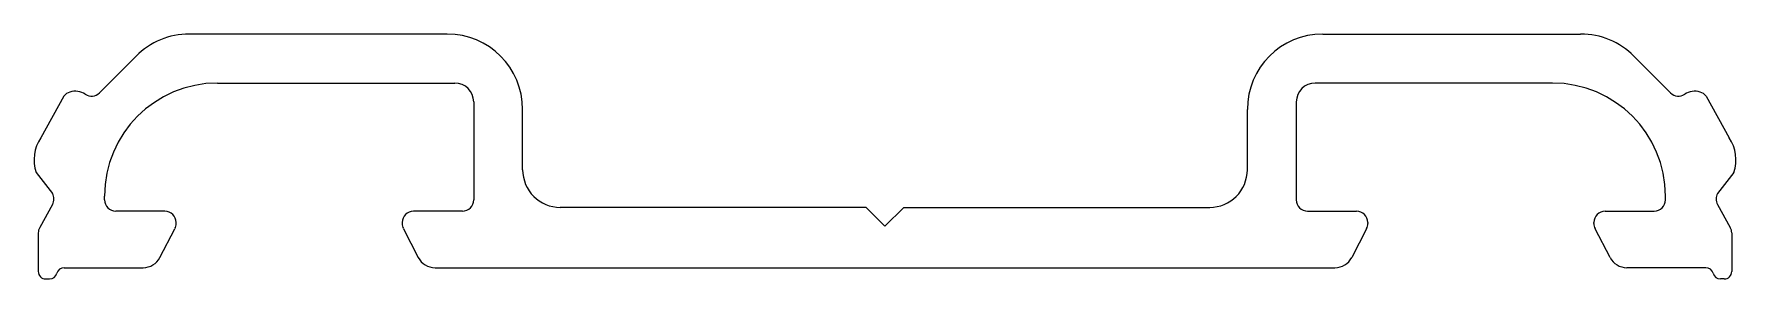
# Model space of a CAD drawing. Extents: x 697.2 to 742.4, y 640.5 to 647.
import ezdxf

# ---------------------------------------------------------------- set-up
doc = ezdxf.new("R2010")
doc.units = 0
doc.layers.get('0').update_dxf_attribs({"linetype": 'CONTINUOUS'})

msp = doc.modelspace()

# ---------------------------------------------------------------- linework, layer by layer
for p, q in [((708.165, 646.995), (701.317, 646.995)), ((731.402, 646.995), (738.25, 646.995)), ((699.903, 646.41), (698.929, 645.436)), ((739.664, 646.41), (740.638, 645.436)), ((702.065, 645.695), (708.365, 645.695)), ((737.502, 645.695), (731.202, 645.695)), ((697.987, 645.347), (697.378, 644.238)), ((708.865, 645.195), (708.865, 642.595)), ((730.702, 645.195), (730.702, 642.595)), ((741.58, 645.347), (742.189, 644.238)), ((710.165, 643.395), (710.165, 644.995)), ((729.402, 643.395), (729.402, 644.995)), ((697.253, 643.323), (697.683, 642.767)), ((742.314, 643.323), (741.884, 642.767)), ((697.684, 642.475), (697.345, 641.862)), ((699.065, 642.595), (699.065, 642.695)), ((740.502, 642.595), (740.502, 642.695)), ((741.883, 642.475), (742.222, 641.862)), ((700.665, 642.295), (699.365, 642.295)), ((700.965, 641.969), (700.965, 641.995)), ((706.965, 641.995), (706.965, 641.969)), ((708.565, 642.295), (707.265, 642.295)), ((719.283, 642.395), (711.165, 642.395)), ((719.783, 641.895), (719.283, 642.395)), ((719.783, 641.895), (720.283, 642.395)), ((720.283, 642.395), (728.402, 642.395)), ((731.002, 642.295), (732.302, 642.295)), ((732.602, 641.995), (732.602, 641.969)), ((738.602, 641.969), (738.602, 641.995)), ((738.902, 642.295), (740.202, 642.295)), ((697.307, 641.717), (697.307, 640.695)), ((700.535, 641.065), (700.931, 641.83)), ((706.998, 641.83), (707.395, 641.065)), ((732.569, 641.83), (732.172, 641.065)), ((739.032, 641.065), (738.636, 641.83)), ((742.26, 641.717), (742.26, 640.695)), ((697.995, 640.795), (700.091, 640.795)), ((707.839, 640.795), (731.728, 640.795)), ((741.572, 640.795), (739.476, 640.795)), ((697.507, 640.495), (697.607, 640.495)), ((742.06, 640.495), (741.96, 640.495))]:
    msp.add_line(p, q)
for centre, radius, start, end in [((701.317, 644.995), 2, 90, 135), ((708.165, 644.995), 2, 0, 90), ((731.402, 644.995), 2, 90, 180), ((738.25, 644.995), 2, 45, 90), ((702.065, 642.695), 3, 90, 180), ((708.365, 645.195), 0.5, 0, 90), ((731.202, 645.195), 0.5, 90, 180), ((737.502, 642.695), 3, 0, 90), ((698.229, 645.168), 0.3, 105.9298, 143.5064), ((698.283, 644.976), 0.5, 57.1841, 105.9298), ((698.717, 645.648), 0.3, 237.1841, 315), ((740.85, 645.648), 0.3, 225, 302.8159), ((741.283, 644.976), 0.5, 74.0702, 122.8159), ((741.338, 645.168), 0.3, 36.4936, 74.0702), ((698.194, 643.66), 1, 144.6895, 199.6645), ((741.373, 643.66), 1, 340.3355, 35.3105), ((711.165, 643.395), 1, 180, 270), ((728.402, 643.395), 1, 270, 0), ((697.421, 642.62), 0.3, 331.0564, 29.3687), ((699.365, 642.595), 0.3, 180, 270), ((708.565, 642.595), 0.3, 270, 0), ((731.002, 642.595), 0.3, 180, 270), ((740.202, 642.595), 0.3, 270, 0), ((742.146, 642.62), 0.3, 150.6313, 208.9436), ((700.665, 641.995), 0.3, 0, 90), ((707.265, 641.995), 0.3, 90, 180), ((732.302, 641.995), 0.3, 0, 90), ((738.902, 641.995), 0.3, 90, 180), ((697.607, 641.717), 0.3, 151.0564, 180), ((700.665, 641.969), 0.3, 332.6083, 0), ((707.265, 641.969), 0.3, 180, 207.3917), ((732.302, 641.969), 0.3, 332.6083, 0), ((738.902, 641.969), 0.3, 180, 207.3917), ((741.96, 641.717), 0.3, 0, 28.9436), ((697.507, 640.695), 0.2, 180, 270), ((697.607, 640.695), 0.2, 270, 345.5225), ((697.995, 640.595), 0.2, 90, 165.5225), ((700.091, 641.295), 0.5, 270, 332.6083), ((707.839, 641.295), 0.5, 207.3917, 270), ((731.728, 641.295), 0.5, 270, 332.6083), ((739.476, 641.295), 0.5, 207.3917, 270), ((741.572, 640.595), 0.2, 14.4775, 90), ((741.96, 640.695), 0.2, 194.4775, 270), ((742.06, 640.695), 0.2, 270, 0)]:
    msp.add_arc(centre, radius, start, end)

doc.saveas('drawing.dxf')
